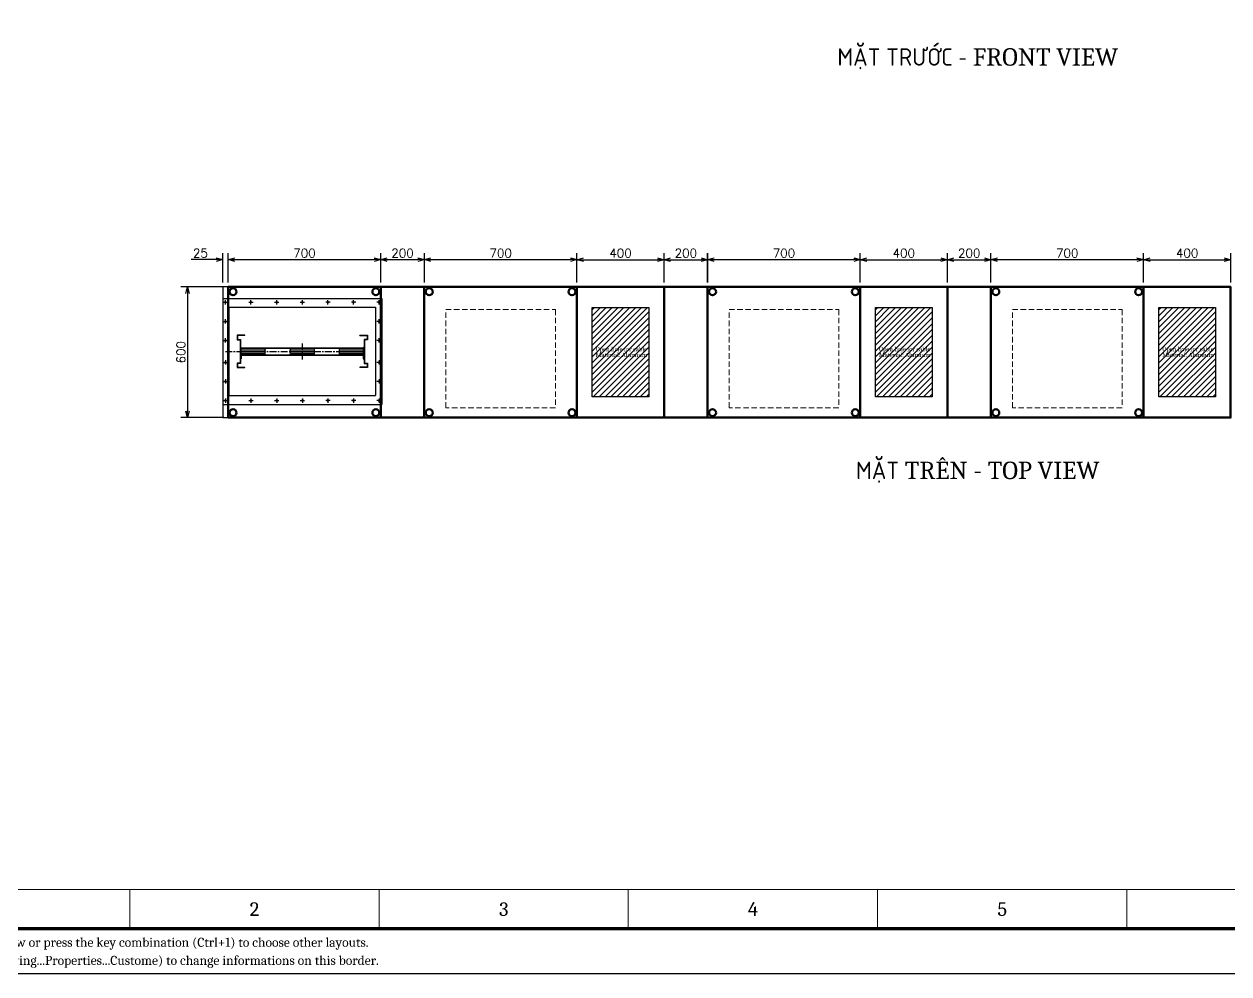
# Model space of a CAD drawing. Header units: millimetres. Extents: x -116965 to 323937, y 291661 to 566926.
# Drawn here: x -49668 to -44140, y 312088 to 316447 of the extents above; entities that cross this region are included whole.
import ezdxf
from ezdxf.enums import TextEntityAlignment as Align

# ---------------------------------------------------------------- set-up
doc = ezdxf.new("R2010")
doc.units = ezdxf.units.MM
doc.header["$PDMODE"] = 35
doc.linetypes.add('CENTER', pattern=[50.8, 31.75, -6.35, 6.35, -6.35])
doc.linetypes.add('HIDDEN', pattern=[0.375, 0.25, -0.125])
doc.layers.get('0').update_dxf_attribs({"lineweight": 18})
doc.layers.add('AM_5', color=3, linetype='Continuous', lineweight=25)
for name, color, linetype in [('C00-00-00', 7, 'Continuous'), ('DETAIL', 7, 'Continuous'), ('DIM', 3, 'Continuous')]:
    doc.layers.add(name, color=color, linetype=linetype)
doc.styles.add('hwBorder', font='Cambria.ttf')
doc.styles.add('hwTech', font='Cambria.ttf')
doc.styles.add('{18b73a54-fa43-428c-adcb-c1c7bbdf2c84}', font='Simplex.shx')
doc.dimstyles.new('kich thuoc$0', dxfattribs={"dimscale": 2, "dimtxt": 20, "dimasz": 16, "dimexe": 15, "dimexo": 10, "dimgap": 5, "dimtad": 1, "dimdec": 0, "dimzin": 0, "dimdsep": 46, "dimtxsty": '{18b73a54-fa43-428c-adcb-c1c7bbdf2c84}', "dimblk": 'OPEN30', "dimcen": 0.09, "dimclrd": 3, "dimclre": 3, "dimclrt": 3, "dimadec": 0, "dimazin": 0, "dimtfac": 1, "dimtdec": 0, "dimtofl": 0, "dimtmove": 0, "dimatfit": 3, "dimldrblk": 'OPEN30', "dimfxl": 1, "dimtolj": 1, "dimtzin": 0, "dimarcsym": 0})

# ---------------------------------------------------------------- blocks, each defined once
blk = doc.blocks.new('bw4000-1')
for centre in [(94829.5, 362125.5), (94946.5, 362125.5), (95064.5, 362125.5), (95182.5, 362125.5), (95299.5, 362125.5), (95417.5, 362125.5), (95534.5, 362125.5), (94829.5, 362037.5), (95534.5, 362037.5), (94829.5, 361950.5), (95534.5, 361950.5), (94829.5, 361849.5), (95534.5, 361849.5), (94829.5, 361762.5), (95534.5, 361762.5), (94829.5, 361674.5), (94946.5, 361674.5), (95064.5, 361674.5), (95182.5, 361674.5), (95299.5, 361674.5), (95417.5, 361674.5), (95534.5, 361674.5)]:
    blk.add_circle(centre, 4)
at = {"layer": 'DETAIL'}
for p, q in [((94817, 362143.5), (95547, 362143.5)), ((94817, 362143.5), (94817, 361656.5)), ((95547, 362143.5), (95547, 361656.5)), ((94845.5, 362103), (95518.5, 362103)), ((94845.5, 362103), (94845.5, 361697)), ((95518.5, 362103), (95518.5, 361697)), ((94845.5, 361697), (95518.5, 361697)), ((94817, 361656.5), (95547, 361656.5))]:
    blk.add_line(p, q, dxfattribs=at)
at = {"layer": 'DETAIL', "color": 7}
for p, q in [((94918.1, 361974.5), (94882.5, 361974.5)), ((94882.5, 361974.5), (94882.5, 361953.5)), ((94882.5, 361953.5), (94896.4, 361953.5)), ((94918.1, 361972.7), (94884.3, 361972.7)), ((94884.3, 361972.7), (94884.3, 361955.3)), ((94884.3, 361955.3), (94898.2, 361955.3)), ((94896.4, 361953.5), (94896.4, 361846.5)), ((94898.2, 361955.3), (94898.2, 361844.7)), ((94918.1, 361972.7), (94918.1, 361974.5)), ((95445.9, 361972.7), (95445.9, 361974.5)), ((95445.9, 361974.5), (95481.5, 361974.5)), ((95445.9, 361972.7), (95479.7, 361972.7)), ((95465.8, 361955.3), (95465.8, 361844.7)), ((95479.7, 361955.3), (95465.8, 361955.3)), ((95467.6, 361953.5), (95467.6, 361846.5)), ((95481.5, 361953.5), (95467.6, 361953.5)), ((95479.7, 361972.7), (95479.7, 361955.3)), ((95481.5, 361974.5), (95481.5, 361953.5)), ((94899.9, 361865.7), (94899.9, 361911.9)), ((94903.6, 361917.2), (95460.4, 361917.2)), ((94903.6, 361915.4), (95460.4, 361915.4)), ((95463.9, 361912.5), (95463.9, 361865.7)), ((95465.8, 361911.8), (95465.8, 361866.5)), ((94896.4, 361846.5), (94882.5, 361846.5)), ((94882.5, 361846.5), (94882.5, 361825.5)), ((94898.2, 361844.7), (94884.3, 361844.7)), ((94884.3, 361844.7), (94884.3, 361827.3)), ((94901.7, 361865.7), (94898.2, 361865.7)), ((94901.7, 361879.2), (94901.7, 361865.7)), ((94905.3, 361884.7), (95458.6, 361884.7)), ((94905.3, 361882.9), (95458.5, 361882.9)), ((95462.1, 361879.2), (95462.1, 361865.7)), ((95462.1, 361865.7), (95465.7, 361865.7)), ((95465.8, 361844.7), (95479.7, 361844.7)), ((95467.6, 361846.5), (95481.5, 361846.5)), ((95479.7, 361844.7), (95479.7, 361827.3)), ((95481.5, 361846.5), (95481.5, 361825.5)), ((94882.5, 361825.5), (94918.1, 361825.5)), ((94884.3, 361827.3), (94918.1, 361827.3)), ((94918.1, 361825.5), (94918.1, 361827.3)), ((95445.9, 361827.3), (95445.9, 361825.5)), ((95479.7, 361827.3), (95445.9, 361827.3)), ((95481.5, 361825.5), (95445.9, 361825.5))]:
    blk.add_line(p, q, dxfattribs=at)
at = {"layer": 'DETAIL', "color": 8}
for p, q in [((94898.2, 361911.8), (94898.2, 361866.5)), ((94903.6, 361914.5), (95009.4, 361914.5)), ((94903.6, 361907.3), (95009.4, 361907.3)), ((94903.6, 361900), (95009.4, 361900)), ((95129.1, 361914.5), (95234.9, 361914.5)), ((95129.1, 361907.3), (95234.9, 361907.3)), ((95129.1, 361900), (95234.9, 361900)), ((95354.5, 361914.5), (95460.3, 361914.5)), ((95354.5, 361907.3), (95460.3, 361907.3)), ((95354.5, 361900), (95460.3, 361900)), ((94903.6, 361892.7), (95009.4, 361892.7)), ((94903.6, 361885.5), (95009.4, 361885.5)), ((95129.1, 361892.7), (95234.9, 361892.7)), ((95129.1, 361885.5), (95234.9, 361885.5)), ((95354.5, 361892.7), (95460.3, 361892.7)), ((95354.5, 361885.5), (95460.3, 361885.5))]:
    blk.add_line(p, q, dxfattribs=at)
at = {"layer": 'DETAIL', "color": 8, "linetype": 'CENTER'}
blk.add_line((95182, 361936.8), (95182, 361863.2), dxfattribs=at)
at = {"layer": 'DETAIL', "color": 7}
for centre, radius, start, end in [((94903.6, 361911.8), 5.45, 90, 180), ((94903.6, 361911.7), 3.72, 90.5814, 176.0733), ((95460.4, 361911.8), 5.45, 0, 90), ((95460.4, 361911.9), 3.5, 357.8308, 90.8983), ((94905.3, 361879.2), 5.45, 90, 180), ((94905.3, 361879.2), 3.63, 90, 180), ((95458.5, 361879.2), 3.63, 0, 90), ((95458.6, 361879.4), 5.3, 358.4435, 89.7251)]:
    blk.add_arc(centre, radius, start, end, dxfattribs=at)
at = {"layer": 'DETAIL', "color": 8}
for centre, start, end in [((94903.6, 361910.9), 90, 270), ((94903.6, 361903.6), 90, 270), ((94903.6, 361896.4), 90, 270), ((95009.4, 361910.9), 270, 90), ((95009.4, 361903.6), 270, 90), ((95009.4, 361896.4), 270, 90), ((95129.1, 361910.9), 90, 270), ((95129.1, 361903.6), 90, 270), ((95129.1, 361896.4), 90, 270), ((95234.9, 361910.9), 270, 90), ((95234.9, 361903.6), 270, 90), ((95234.9, 361896.4), 270, 90), ((95354.5, 361910.9), 90, 270), ((95354.5, 361903.6), 90, 270), ((95354.5, 361896.4), 90, 270), ((95460.3, 361910.9), 270, 90), ((95460.3, 361903.6), 270, 90), ((95460.3, 361896.4), 270, 90), ((94903.6, 361889.1), 90, 270), ((95009.4, 361889.1), 270, 90), ((95129.1, 361889.1), 90, 270), ((95234.9, 361889.1), 270, 90), ((95354.5, 361889.1), 90, 270), ((95460.3, 361889.1), 270, 90)]:
    blk.add_arc(centre, 3.63, start, end, dxfattribs=at)
at = {"layer": 'DIM'}
for p, q in [((94819.5, 362125.5), (94839.5, 362125.5)), ((94829.5, 362115.5), (94829.5, 362135.5)), ((94936.5, 362125.5), (94956.5, 362125.5)), ((94946.5, 362115.5), (94946.5, 362135.5)), ((95054.5, 362125.5), (95074.5, 362125.5)), ((95064.5, 362115.5), (95064.5, 362135.5)), ((95172.5, 362125.5), (95192.5, 362125.5)), ((95182.5, 362115.5), (95182.5, 362135.5)), ((95309.5, 362125.5), (95289.5, 362125.5)), ((95299.5, 362115.5), (95299.5, 362135.5)), ((95427.5, 362125.5), (95407.5, 362125.5)), ((95417.5, 362115.5), (95417.5, 362135.5)), ((95544.5, 362125.5), (95524.5, 362125.5)), ((95534.5, 362115.5), (95534.5, 362135.5)), ((94819.5, 362037.5), (94839.5, 362037.5)), ((94829.5, 362027.5), (94829.5, 362047.5)), ((95544.5, 362037.5), (95524.5, 362037.5)), ((95534.5, 362027.5), (95534.5, 362047.5)), ((94829.5, 361940.5), (94829.5, 361960.5)), ((95534.5, 361940.5), (95534.5, 361960.5)), ((94819.5, 361950.5), (94839.5, 361950.5)), ((95544.5, 361950.5), (95524.5, 361950.5)), ((94819.5, 361849.5), (94839.5, 361849.5)), ((94829.5, 361859.5), (94829.5, 361839.5)), ((95544.5, 361849.5), (95524.5, 361849.5)), ((95534.5, 361859.5), (95534.5, 361839.5)), ((94819.5, 361762.5), (94839.5, 361762.5)), ((94829.5, 361772.5), (94829.5, 361752.5)), ((95544.5, 361762.5), (95524.5, 361762.5)), ((95534.5, 361772.5), (95534.5, 361752.5)), ((94829.5, 361684.5), (94829.5, 361664.5)), ((94946.5, 361684.5), (94946.5, 361664.5)), ((95064.5, 361684.5), (95064.5, 361664.5)), ((95182.5, 361684.5), (95182.5, 361664.5)), ((95299.5, 361684.5), (95299.5, 361664.5)), ((95417.5, 361684.5), (95417.5, 361664.5)), ((95534.5, 361684.5), (95534.5, 361664.5)), ((94819.5, 361674.5), (94839.5, 361674.5)), ((94936.5, 361674.5), (94956.5, 361674.5)), ((95054.5, 361674.5), (95074.5, 361674.5)), ((95172.5, 361674.5), (95192.5, 361674.5)), ((95309.5, 361674.5), (95289.5, 361674.5)), ((95427.5, 361674.5), (95407.5, 361674.5)), ((95544.5, 361674.5), (95524.5, 361674.5))]:
    blk.add_line(p, q, dxfattribs=at)
at = {"layer": 'DIM', "linetype": 'CENTER'}
blk.add_line((94829, 361900), (95460.3, 361900), dxfattribs=at)
blk = doc.blocks.new('_Open30')
at = {"color": 0, "linetype": 'ByBlock', "lineweight": -2}
for p, q in [((-1, 0.27), (0, 0)), ((0, 0), (-1, -0.27)), ((0, 0), (-1, 0))]:
    blk.add_line(p, q, dxfattribs=at)
blk = doc.blocks.new('*D1868')
at = {"layer": 'AM_5', "color": 3, "lineweight": -2, "transparency": 16777216}
for p, q in [((-48752.4, 315241.4), (-48948.4, 315241.4)), ((-48918.4, 315211.4), (-48918.4, 314671.4)), ((-48752.4, 314641.4), (-48948.4, 314641.4))]:
    blk.add_line(p, q, dxfattribs=at)
at = {"layer": 'Defpoints', "color": 0, "lineweight": -3, "transparency": 16777216}
for p in [(-48732.4, 315241.4), (-48918.4, 314641.4), (-48732.4, 314641.4)]:
    blk.add_point(p, dxfattribs=at)
at = {"layer": 'AM_5', "color": 3, "lineweight": -2, "transparency": 16777216, "xscale": 30, "yscale": 30, "zscale": 30}
for p, rotation in [((-48918.4, 315241.4), 90), ((-48918.4, 314641.4), 270)]:
    blk.add_blockref('_Open30', p, dxfattribs=dict(at, rotation=rotation))
at = {"layer": 'AM_5', "color": 3, "transparency": 16777216, "insert": (-48948.4, 314941.4), "char_height": 40, "attachment_point": 5, "rotation": 90, "style": '{18b73a54-fa43-428c-adcb-c1c7bbdf2c84}'}
blk.add_mtext('600', dxfattribs=at)
blk = doc.blocks.new('*D1875')
at = {"layer": 'AM_5', "color": 3, "lineweight": -2, "transparency": 16777216}
for p, q in [((-48031.8, 315261.4), (-48031.8, 315396.3)), ((-48001.8, 315366.3), (-47861.8, 315366.3)), ((-47831.8, 315261.4), (-47831.8, 315396.3))]:
    blk.add_line(p, q, dxfattribs=at)
at = {"layer": 'Defpoints', "color": 0, "lineweight": -3, "transparency": 16777216}
for p in [(-47831.8, 315366.3), (-48031.8, 315241.4), (-47831.8, 315241.4)]:
    blk.add_point(p, dxfattribs=at)
at = {"layer": 'AM_5', "color": 3, "lineweight": -2, "transparency": 16777216, "xscale": 30, "yscale": 30, "zscale": 30, "rotation": 180}
blk.add_blockref('_Open30', (-48031.8, 315366.3), dxfattribs=at)
at = {"layer": 'AM_5', "color": 3, "lineweight": -2, "transparency": 16777216, "xscale": 30, "yscale": 30, "zscale": 30}
blk.add_blockref('_Open30', (-47831.8, 315366.3), dxfattribs=at)
at = {"layer": 'AM_5', "color": 3, "transparency": 16777216, "insert": (-47931.8, 315396.3), "char_height": 40, "attachment_point": 5, "style": '{18b73a54-fa43-428c-adcb-c1c7bbdf2c84}'}
blk.add_mtext('\\A1;200', dxfattribs=at)
blk = doc.blocks.new('*D1876')
at = {"layer": 'AM_5', "color": 3, "lineweight": -2, "transparency": 16777216}
for p, q in [((-48786.8, 315366.4), (-48901.6, 315366.4)), ((-48756.8, 315261.4), (-48756.8, 315396.4)), ((-48731.8, 315261.4), (-48731.8, 315396.4)), ((-48701.8, 315366.4), (-48671.8, 315366.4))]:
    blk.add_line(p, q, dxfattribs=at)
at = {"layer": 'Defpoints', "color": 0, "lineweight": -3, "transparency": 16777216}
for p in [(-48756.8, 315366.4), (-48756.8, 315241.4), (-48731.8, 315241.4)]:
    blk.add_point(p, dxfattribs=at)
at = {"layer": 'AM_5', "color": 3, "lineweight": -2, "transparency": 16777216, "xscale": 30, "yscale": 30, "zscale": 30}
blk.add_blockref('_Open30', (-48756.8, 315366.4), dxfattribs=at)
at = {"layer": 'AM_5', "color": 3, "lineweight": -2, "transparency": 16777216, "xscale": 30, "yscale": 30, "zscale": 30, "rotation": 180}
blk.add_blockref('_Open30', (-48731.8, 315366.4), dxfattribs=at)
at = {"layer": 'AM_5', "color": 3, "transparency": 16777216, "insert": (-48859.2, 315396.4), "char_height": 40, "attachment_point": 5, "style": '{18b73a54-fa43-428c-adcb-c1c7bbdf2c84}'}
blk.add_mtext('25', dxfattribs=at)
blk = doc.blocks.new('*D1877')
at = {"layer": 'AM_5', "color": 3, "lineweight": -2, "transparency": 16777216}
for p, q in [((-47831.8, 315261.4), (-47831.8, 315396.3)), ((-47801.8, 315366.3), (-47161.8, 315366.3)), ((-47131.8, 315261.4), (-47131.8, 315396.3))]:
    blk.add_line(p, q, dxfattribs=at)
at = {"layer": 'Defpoints', "color": 0, "lineweight": -3, "transparency": 16777216}
for p in [(-47131.8, 315366.3), (-47831.8, 315241.4), (-47131.8, 315241.4)]:
    blk.add_point(p, dxfattribs=at)
at = {"layer": 'AM_5', "color": 3, "lineweight": -2, "transparency": 16777216, "xscale": 30, "yscale": 30, "zscale": 30, "rotation": 180}
blk.add_blockref('_Open30', (-47831.8, 315366.3), dxfattribs=at)
at = {"layer": 'AM_5', "color": 3, "lineweight": -2, "transparency": 16777216, "xscale": 30, "yscale": 30, "zscale": 30}
blk.add_blockref('_Open30', (-47131.8, 315366.3), dxfattribs=at)
at = {"layer": 'AM_5', "color": 3, "transparency": 16777216, "insert": (-47481.8, 315396.3), "char_height": 40, "attachment_point": 5, "style": '{18b73a54-fa43-428c-adcb-c1c7bbdf2c84}'}
blk.add_mtext('\\A1;700', dxfattribs=at)
blk = doc.blocks.new('*D1871')
at = {"layer": 'AM_5', "color": 3, "lineweight": -2, "transparency": 16777216}
for p, q in [((-46532, 315261.4), (-46532, 315396.3)), ((-46502, 315366.3), (-45862, 315366.3)), ((-45832, 315261.4), (-45832, 315396.3))]:
    blk.add_line(p, q, dxfattribs=at)
at = {"layer": 'Defpoints', "color": 0, "lineweight": -3, "transparency": 16777216}
for p in [(-45832, 315366.3), (-46532, 315241.4), (-45832, 315241.4)]:
    blk.add_point(p, dxfattribs=at)
at = {"layer": 'AM_5', "color": 3, "lineweight": -2, "transparency": 16777216, "xscale": 30, "yscale": 30, "zscale": 30, "rotation": 180}
blk.add_blockref('_Open30', (-46532, 315366.3), dxfattribs=at)
at = {"layer": 'AM_5', "color": 3, "lineweight": -2, "transparency": 16777216, "xscale": 30, "yscale": 30, "zscale": 30}
blk.add_blockref('_Open30', (-45832, 315366.3), dxfattribs=at)
at = {"layer": 'AM_5', "color": 3, "transparency": 16777216, "insert": (-46182, 315396.3), "char_height": 40, "attachment_point": 5, "style": '{18b73a54-fa43-428c-adcb-c1c7bbdf2c84}'}
blk.add_mtext('\\A1;700', dxfattribs=at)
blk = doc.blocks.new('*D1872')
at = {"layer": 'AM_5', "color": 3, "lineweight": -2, "transparency": 16777216}
for p, q in [((-45232.2, 315261.4), (-45232.2, 315396.3)), ((-45202.2, 315366.3), (-44562.2, 315366.3)), ((-44532.2, 315261.4), (-44532.2, 315396.3))]:
    blk.add_line(p, q, dxfattribs=at)
at = {"layer": 'Defpoints', "color": 0, "lineweight": -3, "transparency": 16777216}
for p in [(-44532.2, 315366.3), (-45232.2, 315241.4), (-44532.2, 315241.4)]:
    blk.add_point(p, dxfattribs=at)
at = {"layer": 'AM_5', "color": 3, "lineweight": -2, "transparency": 16777216, "xscale": 30, "yscale": 30, "zscale": 30, "rotation": 180}
blk.add_blockref('_Open30', (-45232.2, 315366.3), dxfattribs=at)
at = {"layer": 'AM_5', "color": 3, "lineweight": -2, "transparency": 16777216, "xscale": 30, "yscale": 30, "zscale": 30}
blk.add_blockref('_Open30', (-44532.2, 315366.3), dxfattribs=at)
at = {"layer": 'AM_5', "color": 3, "transparency": 16777216, "insert": (-44882.2, 315396.3), "char_height": 40, "attachment_point": 5, "style": '{18b73a54-fa43-428c-adcb-c1c7bbdf2c84}'}
blk.add_mtext('\\A1;700', dxfattribs=at)
blk = doc.blocks.new('*D1878')
at = {"layer": 'AM_5', "color": 3, "lineweight": -2, "transparency": 16777216}
for p, q in [((-48731.8, 315261.4), (-48731.8, 315396.3)), ((-48701.8, 315366.3), (-48061.8, 315366.3)), ((-48031.8, 315261.4), (-48031.8, 315396.3))]:
    blk.add_line(p, q, dxfattribs=at)
at = {"layer": 'Defpoints', "color": 0, "lineweight": -3, "transparency": 16777216}
for p in [(-48031.8, 315366.3), (-48731.8, 315241.4), (-48031.8, 315241.4)]:
    blk.add_point(p, dxfattribs=at)
at = {"layer": 'AM_5', "color": 3, "lineweight": -2, "transparency": 16777216, "xscale": 30, "yscale": 30, "zscale": 30, "rotation": 180}
blk.add_blockref('_Open30', (-48731.8, 315366.3), dxfattribs=at)
at = {"layer": 'AM_5', "color": 3, "lineweight": -2, "transparency": 16777216, "xscale": 30, "yscale": 30, "zscale": 30}
blk.add_blockref('_Open30', (-48031.8, 315366.3), dxfattribs=at)
at = {"layer": 'AM_5', "color": 3, "transparency": 16777216, "insert": (-48381.8, 315396.3), "char_height": 40, "attachment_point": 5, "style": '{18b73a54-fa43-428c-adcb-c1c7bbdf2c84}'}
blk.add_mtext('\\A1;700', dxfattribs=at)
blk = doc.blocks.new('*D1879')
at = {"layer": 'AM_5', "color": 3, "lineweight": -2, "transparency": 16777216}
for p, q in [((-47131.8, 315261.3), (-47131.8, 315396.2)), ((-47101.8, 315366.2), (-46761.8, 315366.2)), ((-46731.8, 315261.3), (-46731.8, 315396.2))]:
    blk.add_line(p, q, dxfattribs=at)
at = {"layer": 'Defpoints', "color": 0, "lineweight": -3, "transparency": 16777216}
for p in [(-46731.8, 315366.2), (-47131.8, 315241.3), (-46731.8, 315241.3)]:
    blk.add_point(p, dxfattribs=at)
at = {"layer": 'AM_5', "color": 3, "lineweight": -2, "transparency": 16777216, "xscale": 30, "yscale": 30, "zscale": 30, "rotation": 180}
blk.add_blockref('_Open30', (-47131.8, 315366.2), dxfattribs=at)
at = {"layer": 'AM_5', "color": 3, "lineweight": -2, "transparency": 16777216, "xscale": 30, "yscale": 30, "zscale": 30}
blk.add_blockref('_Open30', (-46731.8, 315366.2), dxfattribs=at)
at = {"layer": 'AM_5', "color": 3, "transparency": 16777216, "insert": (-46931.8, 315396.2), "char_height": 40, "attachment_point": 5, "style": '{18b73a54-fa43-428c-adcb-c1c7bbdf2c84}'}
blk.add_mtext('\\A1;400', dxfattribs=at)
blk = doc.blocks.new('*D1880')
at = {"layer": 'AM_5', "color": 3, "lineweight": -2, "transparency": 16777216}
for p, q in [((-46731.8, 315261.3), (-46731.8, 315396.2)), ((-46701.8, 315366.2), (-46561.8, 315366.2)), ((-46531.8, 315261.3), (-46531.8, 315396.2))]:
    blk.add_line(p, q, dxfattribs=at)
at = {"layer": 'Defpoints', "color": 0, "lineweight": -3, "transparency": 16777216}
for p in [(-46531.8, 315366.2), (-46731.8, 315241.3), (-46531.8, 315241.3)]:
    blk.add_point(p, dxfattribs=at)
at = {"layer": 'AM_5', "color": 3, "lineweight": -2, "transparency": 16777216, "xscale": 30, "yscale": 30, "zscale": 30, "rotation": 180}
blk.add_blockref('_Open30', (-46731.8, 315366.2), dxfattribs=at)
at = {"layer": 'AM_5', "color": 3, "lineweight": -2, "transparency": 16777216, "xscale": 30, "yscale": 30, "zscale": 30}
blk.add_blockref('_Open30', (-46531.8, 315366.2), dxfattribs=at)
at = {"layer": 'AM_5', "color": 3, "transparency": 16777216, "insert": (-46631.8, 315396.2), "char_height": 40, "attachment_point": 5, "style": '{18b73a54-fa43-428c-adcb-c1c7bbdf2c84}'}
blk.add_mtext('\\A1;200', dxfattribs=at)
blk = doc.blocks.new('*D1881')
at = {"layer": 'AM_5', "color": 3, "lineweight": -2, "transparency": 16777216}
for p, q in [((-45832, 315261.3), (-45832, 315396.2)), ((-45802, 315366.2), (-45462, 315366.2)), ((-45432, 315261.3), (-45432, 315396.2))]:
    blk.add_line(p, q, dxfattribs=at)
at = {"layer": 'Defpoints', "color": 0, "lineweight": -3, "transparency": 16777216}
for p in [(-45432, 315366.2), (-45832, 315241.3), (-45432, 315241.3)]:
    blk.add_point(p, dxfattribs=at)
at = {"layer": 'AM_5', "color": 3, "lineweight": -2, "transparency": 16777216, "xscale": 30, "yscale": 30, "zscale": 30, "rotation": 180}
blk.add_blockref('_Open30', (-45832, 315366.2), dxfattribs=at)
at = {"layer": 'AM_5', "color": 3, "lineweight": -2, "transparency": 16777216, "xscale": 30, "yscale": 30, "zscale": 30}
blk.add_blockref('_Open30', (-45432, 315366.2), dxfattribs=at)
at = {"layer": 'AM_5', "color": 3, "transparency": 16777216, "insert": (-45632, 315396.2), "char_height": 40, "attachment_point": 5, "style": '{18b73a54-fa43-428c-adcb-c1c7bbdf2c84}'}
blk.add_mtext('\\A1;400', dxfattribs=at)
blk = doc.blocks.new('*D1882')
at = {"layer": 'AM_5', "color": 3, "lineweight": -2, "transparency": 16777216}
for p, q in [((-45432, 315261.3), (-45432, 315396.2)), ((-45402, 315366.2), (-45262, 315366.2)), ((-45232, 315261.3), (-45232, 315396.2))]:
    blk.add_line(p, q, dxfattribs=at)
at = {"layer": 'Defpoints', "color": 0, "lineweight": -3, "transparency": 16777216}
for p in [(-45232, 315366.2), (-45432, 315241.3), (-45232, 315241.3)]:
    blk.add_point(p, dxfattribs=at)
at = {"layer": 'AM_5', "color": 3, "lineweight": -2, "transparency": 16777216, "xscale": 30, "yscale": 30, "zscale": 30, "rotation": 180}
blk.add_blockref('_Open30', (-45432, 315366.2), dxfattribs=at)
at = {"layer": 'AM_5', "color": 3, "lineweight": -2, "transparency": 16777216, "xscale": 30, "yscale": 30, "zscale": 30}
blk.add_blockref('_Open30', (-45232, 315366.2), dxfattribs=at)
at = {"layer": 'AM_5', "color": 3, "transparency": 16777216, "insert": (-45332, 315396.2), "char_height": 40, "attachment_point": 5, "style": '{18b73a54-fa43-428c-adcb-c1c7bbdf2c84}'}
blk.add_mtext('\\A1;200', dxfattribs=at)
blk = doc.blocks.new('*D1883')
at = {"layer": 'AM_5', "color": 3, "lineweight": -2, "transparency": 16777216}
for p, q in [((-44532.2, 315261.3), (-44532.2, 315396.2)), ((-44502.2, 315366.2), (-44162.2, 315366.2)), ((-44132.2, 315261.3), (-44132.2, 315396.2))]:
    blk.add_line(p, q, dxfattribs=at)
at = {"layer": 'Defpoints', "color": 0, "lineweight": -3, "transparency": 16777216}
for p in [(-44132.2, 315366.2), (-44532.2, 315241.3), (-44132.2, 315241.3)]:
    blk.add_point(p, dxfattribs=at)
at = {"layer": 'AM_5', "color": 3, "lineweight": -2, "transparency": 16777216, "xscale": 30, "yscale": 30, "zscale": 30, "rotation": 180}
blk.add_blockref('_Open30', (-44532.2, 315366.2), dxfattribs=at)
at = {"layer": 'AM_5', "color": 3, "lineweight": -2, "transparency": 16777216, "xscale": 30, "yscale": 30, "zscale": 30}
blk.add_blockref('_Open30', (-44132.2, 315366.2), dxfattribs=at)
at = {"layer": 'AM_5', "color": 3, "transparency": 16777216, "insert": (-44332.2, 315396.2), "char_height": 40, "attachment_point": 5, "style": '{18b73a54-fa43-428c-adcb-c1c7bbdf2c84}'}
blk.add_mtext('\\A1;400', dxfattribs=at)
blk = doc.blocks.new('*U1980')
at = {"color": 5}
for p, q in [((37.57, 5), (37.57, 9.34)), ((65.14, 5), (65.14, 9.34)), ((92.7, 5), (92.7, 9.34)), ((120.27, 5), (120.27, 9.34)), ((147.84, 5), (147.84, 9.34))]:
    blk.add_line(p, q, dxfattribs=at)
at = {"color": 5, "const_width": 0.35}
blk.add_lwpolyline([(10, 198.62), (285.68, 198.62), (285.68, 5), (10, 5)], close=True, dxfattribs=at)
at = {"color": 5}
blk.add_lwpolyline([(14.34, 194.28), (281.34, 194.28), (281.34, 9.34), (14.34, 9.34)], close=True, dxfattribs=at)
at = {"layer": 'Defpoints', "color": 4}
blk.add_lwpolyline([(0, 203.62), (290.68, 203.62), (290.68, 0), (0, 0)], close=True, dxfattribs=at)
at = {"color": 253, "style": 'hwBorder'}
for s, p in [('2', (51.35, 7.17)), ('3', (78.92, 7.17)), ('4', (106.49, 7.17)), ('5', (134.06, 7.17))]:
    blk.add_text(s, height=1.5, dxfattribs=at).set_placement(p, align=Align.MIDDLE_CENTER)
at = {"color": 6, "style": 'hwBorder', "flags": 8}
for tag, p in [("DWG'SNAME", (266.34, 59)), ("DWG'SCODE2", (266.34, 51.05))]:
    blk.add_attdef(tag, text='', height=1.5, dxfattribs=at).set_placement(p, align=Align.MIDDLE_CENTER)
at = {"color": 253, "style": 'hwBorder', "flags": 8}
for tag, p in [('REV_0', (253.34, 43.79)), ('REV_MODIFY0', (264.34, 44.1)), ('REV_DATE0', (277.34, 44.1)), ('REV_1', (253.34, 40.48)), ('REV_MODIFY1', (264.34, 40.79)), ('REV_DATE1', (277.34, 40.79)), ('REV_2', (253.34, 37.17)), ('REV_MODIFY2', (264.34, 37.48)), ('REV_DATE2', (277.34, 37.48)), ('REV_MODIFY3', (264.34, 34.17)), ('REV_DATE3', (277.34, 34.17)), ('REV_3', (253.34, 33.86)), ('REV_4', (253.34, 30.55)), ('REV_MODIFY4', (264.34, 30.86)), ('REV_DATE4', (277.34, 30.86))]:
    blk.add_attdef(tag, text='', height=1, dxfattribs=at).set_placement(p, align=Align.MIDDLE_CENTER)
at = {"color": 6, "style": 'hwBorder', "flags": 8}
for tag, p in [('TOLERANCE', (261.54, 27.22)), ('PAGE', (259.34, 15.3))]:
    blk.add_attdef(tag, text='', height=1.5, dxfattribs=at).set_placement(p, align=Align.MIDDLE_LEFT)
at = {"layer": 'Defpoints', "color": 253, "style": 'hwBorder'}
for s, p in [('- click Down Arrow or press the key combination (Ctrl+1) to choose other layouts.', (14.23, 3.5)), ('- click (File...Drawing...Properties...Custome) to change informations on this border.', (14.23, 1.5))]:
    blk.add_text(s, height=1, dxfattribs=at).set_placement(p, align=Align.MIDDLE_LEFT)

msp = doc.modelspace()

# ---------------------------------------------------------------- hatches: boundary and pattern name
at = {"lineweight": -3, "ltscale": 5}
h = msp.add_hatch(dxfattribs=at)
h.set_pattern_fill('ANSI31', color=30, scale=6)
h.set_pattern_definition([(45, (-107397.663, 307711.67), (-13.470384, 13.470384), [])])
h.paths.add_polyline_path([(-46801.988266, 314736.886551), (-46801.822533, 315146.886551), (-47062.153998, 315146.886551), (-47062.319731, 314736.886551)])
h = msp.add_hatch(dxfattribs=at)
h.set_pattern_fill('ANSI31', color=30, scale=6)
h.set_pattern_definition([(45, (-106097.844, 307711.67), (-13.470384, 13.470384), [])])
h.paths.add_polyline_path([(-45502.169723, 314736.886551), (-45502.00399, 315146.886551), (-45762.335456, 315146.886551), (-45762.501189, 314736.886551)])
h = msp.add_hatch(dxfattribs=at)
h.set_pattern_fill('ANSI31', color=30, scale=6)
h.set_pattern_definition([(45, (-104798.025, 307711.67), (-13.470384, 13.470384), [])])
h.paths.add_polyline_path([(-44202.351181, 314736.886551), (-44202.185448, 315146.886551), (-44462.516914, 315146.886551), (-44462.682647, 314736.886551)])

# ---------------------------------------------------------------- linework, layer by layer
msp.add_line((-47061.988266, 315146.886551), (-46801.988266, 315146.886551), dxfattribs=at)
for points in [[(-48756.834721, 314641.358632), (-48731.834721, 314641.358632), (-48731.834721, 315241.358632), (-48756.834721, 315241.358632)], [(-47062.319731, 315146.886551), (-46801.988266, 315146.886551), (-46801.988266, 314736.886551), (-47062.319731, 314736.886551)], [(-45762.501189, 315146.886551), (-45502.169723, 315146.886551), (-45502.169723, 314736.886551), (-45762.501189, 314736.886551)], [(-44462.682647, 315146.886551), (-44202.351181, 315146.886551), (-44202.351181, 314736.886551), (-44462.682647, 314736.886551)]]:
    msp.add_lwpolyline(points, close=True, dxfattribs=at)
at = {"color": 7, "linetype": 'HIDDEN', "ltscale": 100}
for points in [[(-47733.411492, 315136.802801), (-47230.411492, 315136.802801), (-47230.411492, 314686.802801), (-47733.411492, 314686.802801)], [(-46433.592951, 315136.802801), (-45930.592951, 315136.802801), (-45930.592951, 314686.802801), (-46433.592951, 314686.802801)], [(-45133.774409, 315136.802801), (-44630.774409, 315136.802801), (-44630.774409, 314686.802801), (-45133.774409, 314686.802801)]]:
    msp.add_lwpolyline(points, close=True, dxfattribs=at)
at = {"layer": 'C00-00-00', "lineweight": 100}
for points in [[(-48731.834805, 315241.358632), (-48031.932515, 315241.358632), (-48031.932515, 314641.442382), (-48731.834805, 314641.442382)], [(-48031.834721, 315241.358632), (-47831.862637, 315241.358632), (-47831.862637, 314641.442382), (-48031.834721, 314641.442382)], [(-47831.862637, 315241.358632), (-47131.960346, 315241.358632), (-47131.960346, 314641.442382), (-47831.862637, 314641.442382)], [(-47131.960346, 315241.358632), (-46732.016181, 315241.358632), (-46732.016181, 314641.442382), (-47131.960346, 314641.442382)], [(-46732.016181, 315241.358632), (-46532.044096, 315241.358632), (-46532.044096, 314641.442382), (-46732.016181, 314641.442382)], [(-46532.044096, 315241.358632), (-45832.141806, 315241.358632), (-45832.141806, 314641.442382), (-46532.044096, 314641.442382)], [(-45832.141806, 315241.358632), (-45432.197637, 315241.358632), (-45432.197637, 314641.442382), (-45832.141806, 314641.442382)], [(-45432.197637, 315241.358632), (-45232.225556, 315241.358632), (-45232.225556, 314641.442382), (-45432.197637, 314641.442382)], [(-45232.225556, 315241.358632), (-44532.323262, 315241.358632), (-44532.323262, 314641.442382), (-45232.225556, 314641.442382)], [(-44532.323262, 315241.358632), (-44132.379096, 315241.358632), (-44132.379096, 314641.442382), (-44532.323262, 314641.442382)]]:
    msp.add_lwpolyline(points, close=True, dxfattribs=at)
for centre in [(-48709.4366, 315218.960427), (-48054.33072, 315218.960427), (-47809.464432, 315218.960427), (-47154.358551, 315218.960427), (-46509.645892, 315218.960427), (-45854.540011, 315218.960427), (-45209.827347, 315218.960427), (-44554.72147, 315218.960427), (-48709.4366, 314663.840591), (-48054.33072, 314663.840591), (-47809.464432, 314663.840591), (-47154.358551, 314663.840591), (-46509.645892, 314663.840591), (-45854.540011, 314663.840591), (-45209.827347, 314663.840591), (-44554.72147, 314663.840591)]:
    msp.add_circle(centre, 15.997765, dxfattribs=at)

# ---------------------------------------------------------------- block references
at = {"ltscale": 5, "xscale": 41.47693088945395, "yscale": 41.47693088945395, "zscale": 41.47693088945395}
msp.add_blockref('*U1980', (-50740.951789, 312088.154046), dxfattribs=at)
at = {"lineweight": -3}
msp.add_blockref('bw4000-1', (-143573.815294, -46954.833102), dxfattribs=at)

# ---------------------------------------------------------------- texts
at = {"color": 0, "style": 'hwTech'}
for s, p in [('Material: Alumium', (-46927.606432, 314929.724459)), ('Open hole for cable', (-46927.606432, 314956.113693)), ('Material: Alumium', (-45627.787889, 314929.724459)), ('Open hole for cable', (-45627.787889, 314956.113693)), ('Material: Alumium', (-44327.969347, 314929.724459)), ('Open hole for cable', (-44327.969347, 314956.113693))]:
    msp.add_text(s, height=20, dxfattribs=at).set_placement(p, align=Align.MIDDLE_CENTER)
at = {"lineweight": -3, "ltscale": 5, "char_height": 80, "attachment_point": 5, "style": 'hwTech'}
for s, insert in [('MẶT TRƯỚC - FRONT VIEW', (-45292.484181, 316288.160161)), ('MẶT TRÊN - TOP VIEW', (-45292.484181, 314390.691132))]:
    msp.add_mtext_dynamic_manual_height_columns(s, width=4248.15409148, gutter_width=40, heights=[0], dxfattribs=dict(at, insert=insert))

# ---------------------------------------------------------------- dimensions: what is measured, and where the dimension line sits
at = {"layer": 'AM_5'}
for base, p1, p2, override, picture, middle in [((-48756.834637, 315366.379425), (-48731.834637, 315241.358632), (-48756.834637, 315241.358632), {"dimasz": 15, "dimtp": 0.1, "dimtm": 0.1, "dimtfac": 0.71, "dimtdec": 3, "dimtolj": 0, "dimtzin": 8}, '*D1876', (-48859.21559, 315396.379425)), ((-48031.806806, 315366.282465), (-48731.806722, 315241.358632), (-48031.806806, 315241.358632), {"dimasz": 15, "dimtdec": 4}, '*D1878', (-48381.806764, 315396.282465)), ((-47831.834637, 315366.282465), (-48031.834554, 315241.358632), (-47831.834637, 315241.358632), {"dimasz": 15, "dimtdec": 4}, '*D1875', (-47931.834596, 315396.282465)), ((-47131.834637, 315366.282465), (-47831.834554, 315241.358632), (-47131.834637, 315241.358632), {"dimasz": 15, "dimtdec": 4}, '*D1877', (-47481.834596, 315396.282465)), ((-46731.834637, 315366.233985), (-47131.834554, 315241.310152), (-46731.834637, 315241.310152), {"dimasz": 15, "dimtdec": 4}, '*D1879', (-46931.834596, 315396.233985)), ((-46531.834721, 315366.233985), (-46731.834637, 315241.310152), (-46531.834721, 315241.310152), {"dimasz": 15, "dimtdec": 4}, '*D1880', (-46631.834679, 315396.233985)), ((-45832.016097, 315366.282465), (-46532.016013, 315241.358632), (-45832.016097, 315241.358632), {"dimasz": 15, "dimtdec": 4}, '*D1871', (-46182.016055, 315396.282465)), ((-45432.016097, 315366.233985), (-45832.016013, 315241.310152), (-45432.016097, 315241.310152), {"dimasz": 15, "dimtdec": 4}, '*D1881', (-45632.016055, 315396.233985)), ((-45232.016181, 315366.233985), (-45432.016097, 315241.310152), (-45232.016181, 315241.310152), {"dimasz": 15, "dimtdec": 4}, '*D1882', (-45332.016139, 315396.233985)), ((-44532.197553, 315366.282463), (-45232.197469, 315241.35863), (-44532.197553, 315241.35863), {"dimasz": 15, "dimtdec": 4}, '*D1872', (-44882.197511, 315396.282463)), ((-44132.197553, 315366.233985), (-44532.197469, 315241.310152), (-44132.197553, 315241.310152), {"dimasz": 15, "dimtdec": 4}, '*D1883', (-44332.197511, 315396.233985))]:
    dim = msp.add_linear_dim(base=base, p1=p1, p2=p2, dimstyle='kich thuoc$0', override=override, dxfattribs=at)
    dim.commit()
    dim.dimension.update_dxf_attribs({"geometry": picture, "text_midpoint": middle})
dim = msp.add_linear_dim(base=(-48918.430499, 314641.358632), p1=(-48732.411492, 315241.358632), p2=(-48732.411492, 314641.358632), angle=90, dimstyle='kich thuoc$0', override={"dimasz": 15, "dimtp": 0.1, "dimtm": 0.1, "dimtfac": 0.71, "dimtdec": 3, "dimtolj": 0, "dimtzin": 8}, dxfattribs=at)
dim.commit()
dim.dimension.update_dxf_attribs({"geometry": '*D1868', "text_midpoint": (-48948.430499, 314941.358632)})

doc.saveas('drawing.dxf')
